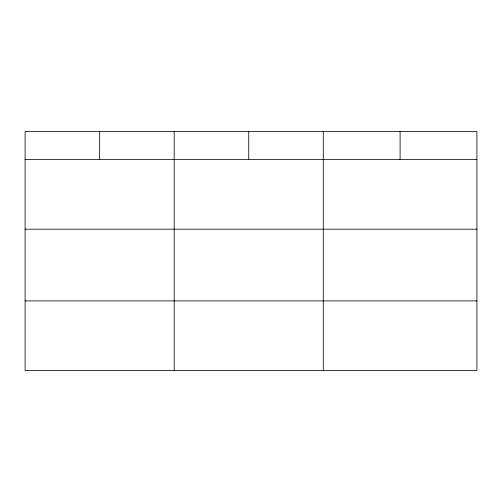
<?xml version="1.0" encoding="UTF-8"?>
<svg xmlns="http://www.w3.org/2000/svg" width="502" height="502" viewBox="0 0 502 502"><rect width="100%" height="100%" fill="white"/><g stroke="black" fill="none" stroke-linecap="round" stroke-linejoin="round"><path stroke-width="0.75" d="M476.9 229.176L476.9 131.486L25.1 131.486L25.1 370.514L476.9 370.514L476.9 229.176L25.1 229.176M25.1 159.554L476.9 159.554M25.1 300.899L476.9 300.899M400.094 131.486L400.094 159.554M323.288 131.486L323.288 370.514M248.741 131.486L248.741 159.554M174.194 131.486L174.194 370.514M99.647 131.486L99.647 159.554"/></g></svg>
